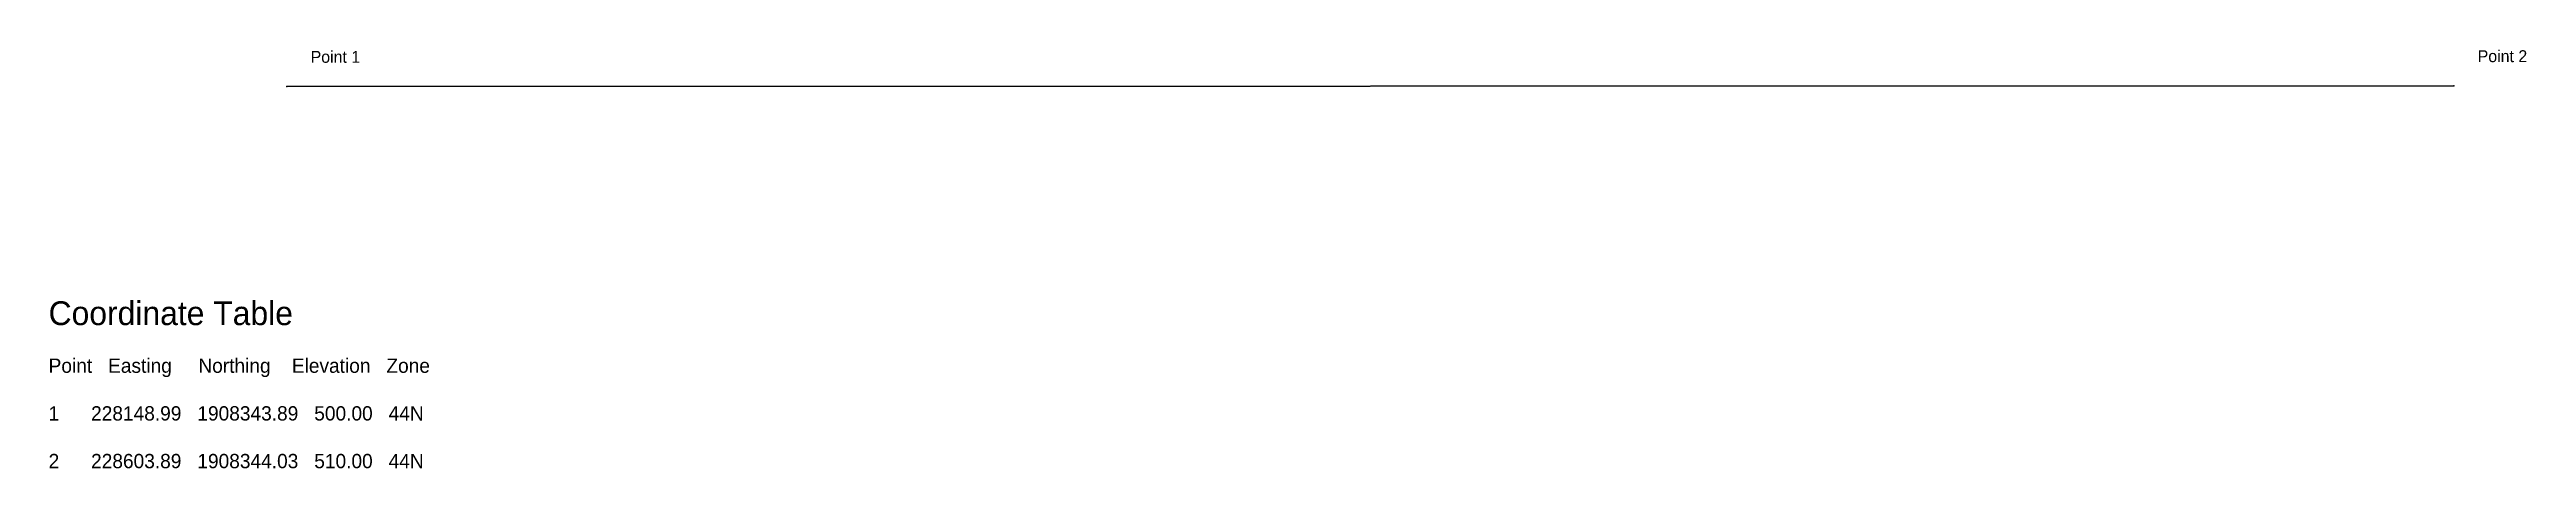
# Model space of a CAD drawing. Header units: metres. Extents: x 228099 to 228619, y 1908264 to 1908352.
import ezdxf

# ---------------------------------------------------------------- set-up
doc = ezdxf.new("R2010")
doc.units = ezdxf.units.M

msp = doc.modelspace()

# ---------------------------------------------------------------- linework, layer by layer
msp.add_lwpolyline([(228148.99, 1908343.89), (228603.89, 1908344.03), (228148.99, 1908343.89)])
for p in [(228148.99, 1908343.89, 500), (228603.89, 1908344.03, 510)]:
    msp.add_point(p)

# ---------------------------------------------------------------- texts
for s, height, p in [('Point 1', 2.5, (228153.99, 1908348.89)), ('Point 2', 2.5, (228608.89, 1908349.03)), ('Coordinate Table', 5, (228098.99, 1908293.89)), ('Point   Easting     Northing    Elevation   Zone', 3, (228098.99, 1908283.89)), ('1      228148.99   1908343.89   500.00   44N', 3, (228098.99, 1908273.89)), ('2      228603.89   1908344.03   510.00   44N', 3, (228098.99, 1908263.89))]:
    msp.add_text(s, height=height).set_placement(p)

doc.saveas('drawing.dxf')
